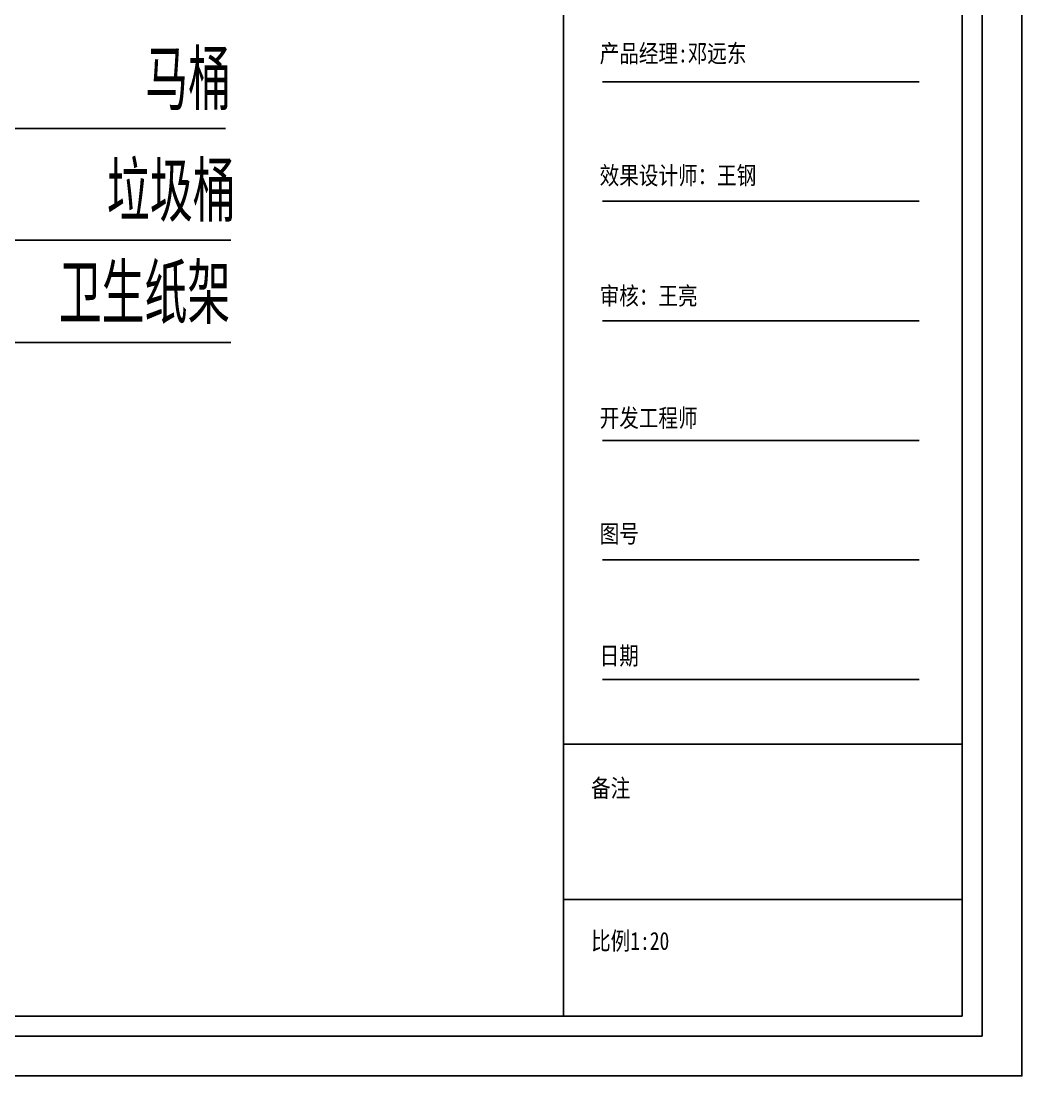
# Model space of a CAD drawing. Extents: x 23971 to 232415, y -48119 to 67869.
# Drawn here: x 219318 to 221360, y -2178 to -25 of the extents above; entities that cross this region are included whole.
import ezdxf

# ---------------------------------------------------------------- set-up
doc = ezdxf.new("R2010")
doc.units = 0
doc.header["$LTSCALE"] = 1000
doc.header["$MEASUREMENT"] = 0
doc.layers.add('PUB_DIM', color=3, linetype='Continuous')
doc.layers.add('PUB_TEXT', color=7, linetype='Continuous')
doc.styles.add('_TCH_DIM', font='SIMPLEX', dxfattribs={"bigfont": 'GBCBIG'})
doc.styles.get("Standard").update_dxf_attribs({"font": 'gbenor.shx', "bigfont": 'gbcbig.shx'})
doc.styles.add('WJ', font='', dxfattribs={"width": 0.8, "height": 135})
doc.styles.get('WJ').set_extended_font_data('FangSong_GB2312')
doc.dimstyles.new('ISO-25', dxfattribs={"dimtxt": 2.5, "dimasz": 2.5, "dimexe": 1.25, "dimexo": 0.625, "dimtad": 1, "dimtxsty": 'Standard', "dimcen": 2.5, "dimadec": 0, "dimazin": 0, "dimtfac": 1, "dimtmove": 0, "dimatfit": 3, "dimfxl": 1, "dimarcsym": 0})

# ---------------------------------------------------------------- blocks, each defined once
blk = doc.blocks.new('20kuang')
at = {"color": 251}
for p, q in [((-187899.8, 28516.8), (-187899.8, 32554.2)), ((-193665.6, 28516.8), (-187899.8, 28516.8))]:
    blk.add_line(p, q, dxfattribs=at)
for p, q in [((-188753.7, 28557.5), (-188753.7, 32513.5)), ((-187940.5, 28557.5), (-187940.5, 32513.5)), ((-188674.5, 30464.4), (-188028.2, 30464.4)), ((-188674.5, 30220.4), (-188028.2, 30220.4)), ((-188674.5, 29976.5), (-188028.2, 29976.5)), ((-188674.5, 29732.5), (-188028.2, 29732.5)), ((-188674.5, 29488.5), (-188028.2, 29488.5)), ((-188674.5, 29244.6), (-188028.2, 29244.6)), ((-188753.7, 29112.2), (-187940.5, 29112.2)), ((-188753.7, 28795.7), (-187940.5, 28795.7)), ((-193624.9, 28557.5), (-187940.5, 28557.5))]:
    blk.add_line(p, q)
blk.add_lwpolyline([(-193758.5, 28435.5), (-187818.5, 28435.5), (-187818.5, 32635.5), (-193758.5, 32635.5)], close=True)
at = {"attachment_point": 1, "style": 'WJ'}
for s, insert, char_height, width in [('{\\fSimSun|b0|i0|c134|p2;产品经理:邓远东}', (-188679.9, 30540.4), 36.595, 445.189), ('{\\fSimSun|b0|i0|c134|p2;审核：王亮}', (-188679.9, 30045.6), 36.595, 218.902), ('{\\fSimSun|b0|i0|c134|p2;开发工程师}', (-188679.9, 29796.5), 36.595, 218.902), ('图号', (-188679.9, 29560.3), 36.59, 218.902), ('日期', (-188679.9, 29311.3), 36.59, 218.902), ('{\\fSimSun|b0|i0|c134|p2;备注}', (-188697.4, 29041), 36.595, 291.743), ('{\\fSimSun|b0|i0|c134|p2;比例1:20}', (-188697.4, 28729.3), 36.595, 291.743)]:
    blk.add_mtext(s, dxfattribs=dict(at, insert=insert, char_height=char_height, width=width))

msp = doc.modelspace()

# ---------------------------------------------------------------- block references
at = {"color": 146}
msp.add_blockref('20kuang', (409178.7, -30613.5), dxfattribs=at)

# ---------------------------------------------------------------- texts
at = {"insert": (220498.8, -322.1), "char_height": 36.595, "width": 457.364, "attachment_point": 1, "style": 'WJ'}
msp.add_mtext('{\\fSimSun|b0|i0|c134|p2;效果设计师：王钢}', dxfattribs=at)
at = {"layer": 'PUB_TEXT', "style": '_TCH_DIM'}
for s, p in [('马桶', (219571.7, -207)), ('垃圾桶', (219493.5, -434.9)), ('卫生纸架', (219395.2, -643.2))]:
    msp.add_text(s, height=121.53, dxfattribs=at).set_placement(p)

# ---------------------------------------------------------------- leaders
at = {"layer": 'PUB_DIM'}
for points in [[(218753.1, -244.8), (219735.6, -244.8)], [(219020.5, -472.7), (219746.4, -472.7)], [(219020.5, -681), (219746.4, -681)]]:
    msp.add_leader(points, dimstyle='ISO-25', override={"dimscale": 0, "dimasz": 120, "dimtad": 0, "dimldrblk": 'DotSmall', "dimfxl": 100, "dimfxlon": 1, "dimarcsym": 1}, dxfattribs=at)

doc.saveas('drawing.dxf')
